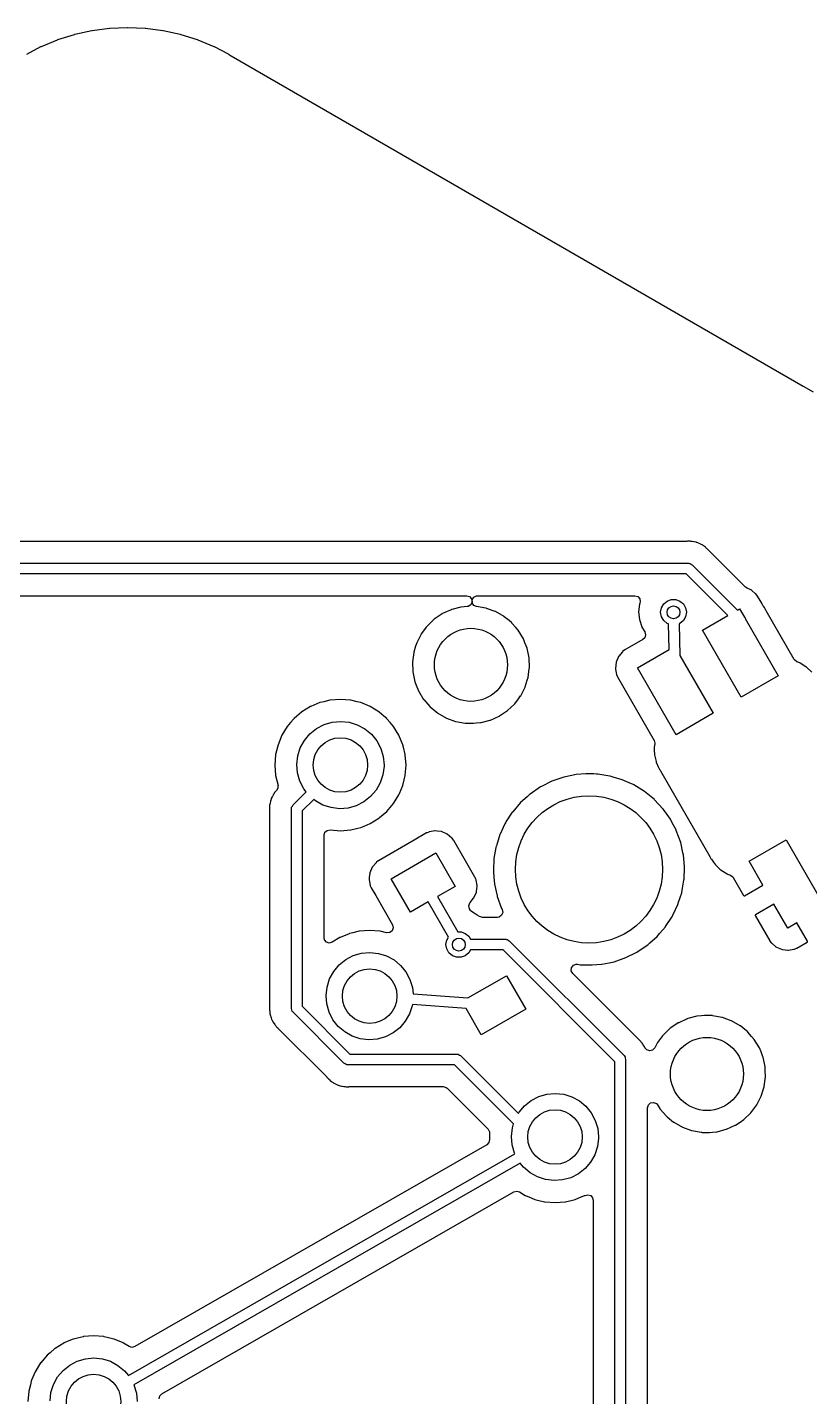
# Model space of a CAD drawing. Extents: x 144 to 253, y -181 to -52.
# Drawn here: x 207.17 to 225.39, y -83.42 to -51.53 of the extents above; entities that cross this region are included whole.
import ezdxf

# ---------------------------------------------------------------- set-up
doc = ezdxf.new("R2010")
doc.units = 0
doc.layers.add('BLACK', color=7, linetype='CONTINUOUS')

msp = doc.modelspace()

# ---------------------------------------------------------------- linework, layer by layer
at = {"layer": 'BLACK', "linetype": 'CONTINUOUS'}
for p, q in [((208.273, -51.695), (208.668, -51.6074)), ((208.668, -51.6074), (208.679, -51.6055)), ((208.679, -51.6055), (209.08, -51.5527)), ((209.08, -51.5527), (209.09, -51.5518)), ((209.09, -51.5518), (209.292, -51.543)), ((209.292, -51.543), (209.495, -51.5341)), ((209.495, -51.5341), (209.505, -51.5341)), ((209.505, -51.5341), (209.91, -51.5518)), ((209.91, -51.5518), (209.92, -51.5527)), ((209.92, -51.5527), (210.321, -51.6055)), ((210.321, -51.6055), (210.332, -51.6074)), ((210.332, -51.6074), (210.727, -51.695)), ((207.493, -51.978), (207.866, -51.8232)), ((207.866, -51.8232), (207.877, -51.8194)), ((207.877, -51.8194), (208.262, -51.6978)), ((208.262, -51.6978), (208.273, -51.695)), ((210.727, -51.695), (210.738, -51.6978)), ((210.738, -51.6978), (211.123, -51.8194)), ((211.123, -51.8194), (211.134, -51.8232)), ((211.134, -51.8232), (211.507, -51.978)), ((207.151, -52.1553), (207.483, -51.9826)), ((207.483, -51.9826), (207.493, -51.978)), ((211.507, -51.978), (211.517, -51.9826)), ((211.517, -51.9826), (211.842, -52.1519)), ((211.842, -52.1519), (211.863, -52.1655)), ((211.863, -52.1655), (211.866, -52.1676)), ((211.866, -52.1676), (211.873, -52.1733)), ((211.873, -52.1733), (211.902, -52.1855)), ((211.902, -52.1855), (211.917, -52.1927)), ((211.917, -52.1927), (225.241, -59.8856)), ((225.241, -59.8856), (225.477, -60.0218)), ((222.532, -63.5015), (204.323, -63.5015)), ((222.544, -63.5009), (222.532, -63.5015)), ((222.558, -63.4995), (222.544, -63.5009)), ((222.588, -63.4968), (222.558, -63.4995)), ((222.605, -63.4995), (222.588, -63.4968)), ((222.608, -63.4999), (222.605, -63.4995)), ((222.627, -63.5015), (222.608, -63.4999)), ((222.648, -63.5015), (222.627, -63.5015)), ((222.655, -63.5035), (222.648, -63.5015)), ((222.69, -63.5125), (222.655, -63.5035)), ((222.655, -63.5035), (222.655, -63.5035)), ((222.702, -63.5149), (222.69, -63.5125)), ((222.738, -63.5206), (222.702, -63.5149)), ((222.746, -63.5218), (222.738, -63.5206)), ((222.738, -63.5206), (222.738, -63.5206)), ((222.753, -63.525), (222.746, -63.5218)), ((222.764, -63.5299), (222.753, -63.525)), ((222.753, -63.525), (222.753, -63.525)), ((222.783, -63.5363), (222.764, -63.5299)), ((222.803, -63.5413), (222.783, -63.5363)), ((222.841, -63.5626), (222.803, -63.5413)), ((222.852, -63.5678), (222.841, -63.5626)), ((222.885, -63.5822), (222.852, -63.5678)), ((222.893, -63.5854), (222.885, -63.5822)), ((222.885, -63.5822), (222.885, -63.5822)), ((222.908, -63.5974), (222.893, -63.5854)), ((222.909, -63.5978), (222.908, -63.5974)), ((222.925, -63.6087), (222.909, -63.5978)), ((222.936, -63.6146), (222.925, -63.6087)), ((222.943, -63.6184), (222.936, -63.6146)), ((222.936, -63.6146), (222.936, -63.6146)), ((222.962, -63.6361), (222.943, -63.6184)), ((222.975, -63.6487), (222.962, -63.6361)), ((222.984, -63.6564), (222.975, -63.6487)), ((222.987, -63.6589), (222.984, -63.6564)), ((223.007, -63.6786), (222.987, -63.6589)), ((223.01, -63.6814), (223.007, -63.6786)), ((223.059, -63.728), (223.01, -63.6814)), ((223.064, -63.7345), (223.059, -63.728)), ((223.071, -63.7427), (223.064, -63.7345)), ((223.894, -64.5651), (223.071, -63.7427)), ((204.244, -64.01), (222.567, -64.01)), ((222.567, -64.01), (222.59, -64.0132)), ((222.59, -64.0132), (222.594, -64.0129)), ((222.594, -64.0129), (222.597, -64.0142)), ((222.597, -64.0142), (222.603, -64.0151)), ((222.603, -64.0151), (222.629, -64.0318)), ((222.629, -64.0318), (222.656, -64.0466)), ((222.656, -64.0466), (223.71, -65.1008)), ((222.516, -64.26), (204.296, -64.26)), ((223.486, -65.2303), (222.516, -64.26)), ((223.933, -64.5919), (223.894, -64.5651)), ((224.02, -64.6289), (223.933, -64.5919)), ((224.028, -64.6325), (224.02, -64.6289)), ((224.02, -64.6289), (224.02, -64.6289)), ((224.042, -64.6444), (224.028, -64.6325)), ((224.134, -64.72), (224.042, -64.6444)), ((204.559, -64.7685), (217.401, -64.7685)), ((217.265, -65.0334), (217.052, -65.0887)), ((217.27, -65.032), (217.265, -65.0334)), ((217.265, -65.0334), (217.265, -65.0334)), ((217.275, -65.0316), (217.27, -65.032)), ((217.412, -65.02), (217.275, -65.0316)), ((217.275, -65.0316), (217.275, -65.0316)), ((217.401, -64.7685), (217.469, -64.7885)), ((217.436, -65.0154), (217.412, -65.02)), ((217.496, -64.977), (217.436, -65.0154)), ((217.469, -64.7885), (217.516, -64.8422)), ((217.526, -64.9124), (217.496, -64.977)), ((217.516, -64.8422), (217.526, -64.9124)), ((217.528, -64.8626), (217.565, -64.8018)), ((217.53, -64.9336), (217.528, -64.8626)), ((217.57, -64.9921), (217.53, -64.9336)), ((217.565, -64.8018), (217.628, -64.7704)), ((217.629, -65.0168), (217.57, -64.9921)), ((217.628, -64.7704), (217.65, -64.7685)), ((217.628, -65.0186), (217.629, -65.0168)), ((217.85, -65.0587), (217.628, -65.0186)), ((217.65, -64.7685), (221.32, -64.7685)), ((221.32, -64.7685), (221.388, -64.7885)), ((221.388, -64.7885), (221.434, -64.8422)), ((221.43, -64.9614), (221.407, -65.1413)), ((221.438, -64.9376), (221.43, -64.9614)), ((221.434, -64.8422), (221.444, -64.9124)), ((221.444, -64.9124), (221.438, -64.9376)), ((221.938, -65.0501), (221.991, -64.9599)), ((221.991, -64.9599), (222.07, -64.8929)), ((222.07, -64.8929), (222.168, -64.8573)), ((222.168, -64.8573), (222.272, -64.8573)), ((222.272, -64.8573), (222.37, -64.8929)), ((222.37, -64.8929), (222.45, -64.9599)), ((222.45, -64.9599), (222.502, -65.0501)), ((224.14, -64.725), (224.134, -64.72)), ((224.134, -64.72), (224.134, -64.72)), ((224.177, -64.7755), (224.14, -64.725)), ((224.179, -64.7784), (224.177, -64.7755)), ((224.274, -64.9429), (224.179, -64.7784)), ((224.179, -64.7784), (224.179, -64.7784)), ((224.28, -64.9513), (224.274, -64.9429)), ((224.283, -64.9542), (224.28, -64.9513)), ((224.287, -64.961), (224.283, -64.9542)), ((224.305, -64.9923), (224.287, -64.961)), ((224.312, -65.0022), (224.305, -64.9923)), ((224.316, -65.0082), (224.312, -65.0022)), ((224.338, -65.038), (224.316, -65.0082)), ((216.645, -65.3136), (216.478, -65.4728)), ((216.74, -65.2499), (216.645, -65.3136)), ((216.832, -65.1877), (216.74, -65.2499)), ((216.836, -65.1848), (216.832, -65.1877)), ((216.832, -65.1877), (216.832, -65.1877)), ((216.895, -65.1583), (216.836, -65.1848)), ((217.042, -65.0922), (216.895, -65.1583)), ((217.047, -65.09), (217.042, -65.0922)), ((217.042, -65.0922), (217.042, -65.0922)), ((217.052, -65.0887), (217.047, -65.09)), ((217.052, -65.0887), (217.052, -65.0887)), ((217.855, -65.0597), (217.85, -65.0587)), ((217.85, -65.0587), (217.85, -65.0587)), ((217.86, -65.0615), (217.855, -65.0597)), ((218.067, -65.1365), (217.86, -65.0615)), ((217.86, -65.0615), (217.86, -65.0615)), ((218.072, -65.1384), (218.067, -65.1365)), ((218.067, -65.1365), (218.067, -65.1365)), ((218.273, -65.2525), (218.072, -65.1384)), ((218.277, -65.2559), (218.273, -65.2525)), ((218.389, -65.348), (218.277, -65.2559)), ((218.277, -65.2559), (218.277, -65.2559)), ((218.451, -65.3988), (218.389, -65.348)), ((221.407, -65.1413), (221.424, -65.3219)), ((221.424, -65.3219), (221.482, -65.494)), ((221.92, -65.1527), (221.938, -65.0501)), ((221.938, -65.2553), (221.92, -65.1527)), ((221.991, -65.3455), (221.938, -65.2553)), ((222.07, -65.4125), (221.991, -65.3455)), ((222.45, -65.3455), (222.37, -65.4125)), ((222.502, -65.2553), (222.45, -65.3455)), ((222.502, -65.0501), (222.52, -65.1527)), ((222.52, -65.1527), (222.502, -65.2553)), ((222.895, -65.5714), (223.486, -65.2303)), ((223.71, -65.1008), (223.761, -65.0714)), ((223.761, -65.0714), (223.875, -65.2684)), ((223.875, -65.2684), (223.88, -65.275)), ((223.88, -65.275), (223.883, -65.2781)), ((223.883, -65.2781), (223.884, -65.2808)), ((223.884, -65.2808), (223.888, -65.2859)), ((223.888, -65.2859), (223.89, -65.2942)), ((223.89, -65.2942), (224.661, -66.6303)), ((224.341, -65.0453), (224.338, -65.038)), ((224.345, -65.0568), (224.341, -65.0453)), ((224.341, -65.0453), (224.341, -65.0453)), ((224.354, -65.0746), (224.345, -65.0568)), ((224.36, -65.0852), (224.354, -65.0746)), ((224.364, -65.092), (224.36, -65.0852)), ((224.36, -65.0852), (224.36, -65.0852)), ((224.366, -65.0996), (224.364, -65.092)), ((224.369, -65.1052), (224.366, -65.0996)), ((224.375, -65.1181), (224.369, -65.1052)), ((225.03, -66.2517), (224.375, -65.1181)), ((216.338, -65.6627), (216.269, -65.7989)), ((216.34, -65.6579), (216.338, -65.6627)), ((216.348, -65.6479), (216.34, -65.6579)), ((216.458, -65.4996), (216.348, -65.6479)), ((216.478, -65.4728), (216.458, -65.4996)), ((218.455, -65.4028), (218.451, -65.3988)), ((218.549, -65.511), (218.455, -65.4028)), ((218.455, -65.4028), (218.455, -65.4028)), ((218.602, -65.573), (218.549, -65.511)), ((218.722, -65.7702), (218.602, -65.573)), ((221.482, -65.494), (221.485, -65.5)), ((221.485, -65.5), (221.485, -65.5)), ((221.485, -65.5), (221.553, -65.6108)), ((221.553, -65.6108), (221.571, -65.6795)), ((222.102, -65.4239), (222.07, -65.4125)), ((222.115, -66.0216), (222.102, -65.4239)), ((222.37, -65.4125), (222.352, -65.4193)), ((222.352, -65.4193), (222.369, -66.1597)), ((223.795, -67.1303), (222.895, -65.5714)), ((216.212, -65.9406), (216.169, -66.0788)), ((216.236, -65.8636), (216.212, -65.9406)), ((216.269, -65.7989), (216.236, -65.8636)), ((218.759, -65.8636), (218.722, -65.7702)), ((218.787, -65.9346), (218.759, -65.8636)), ((218.807, -65.9848), (218.787, -65.9346)), ((218.854, -66.2106), (218.807, -65.9848)), ((221.508, -65.7852), (221.084, -66.0301)), ((221.549, -65.747), (221.508, -65.7852)), ((221.571, -65.6795), (221.549, -65.747)), ((216.138, -66.3052), (216.137, -66.3126)), ((216.137, -66.3126), (216.146, -66.5431)), ((216.167, -66.0892), (216.138, -66.3052)), ((216.168, -66.0839), (216.167, -66.0892)), ((216.169, -66.0788), (216.168, -66.0839)), ((216.169, -66.0788), (216.169, -66.0788)), ((218.854, -66.2159), (218.854, -66.2106)), ((218.863, -66.4357), (218.854, -66.2159)), ((220.941, -66.1795), (220.883, -66.3134)), ((220.946, -66.1726), (220.941, -66.1795)), ((221.028, -66.0731), (220.946, -66.1726)), ((220.946, -66.1726), (220.946, -66.1726)), ((221.033, -66.067), (221.028, -66.0731)), ((221.028, -66.0731), (221.028, -66.0731)), ((221.084, -66.0301), (221.033, -66.067)), ((221.38, -66.4464), (222.115, -66.0216)), ((222.369, -66.1597), (223.146, -67.5053)), ((225.038, -66.2639), (225.03, -66.2517)), ((225.094, -66.3066), (225.038, -66.2639)), ((225.163, -66.3325), (225.094, -66.3066)), ((216.146, -66.5431), (216.193, -66.7689)), ((218.832, -66.6698), (218.86, -66.4588)), ((218.86, -66.4588), (218.862, -66.4464)), ((218.862, -66.4464), (218.863, -66.4411)), ((218.862, -66.4464), (218.862, -66.4464)), ((218.863, -66.4411), (218.863, -66.4357)), ((220.883, -66.3134), (220.866, -66.4581)), ((220.866, -66.4581), (220.867, -66.4669)), ((220.867, -66.4669), (220.867, -66.4669)), ((220.867, -66.4669), (220.885, -66.5735)), ((220.885, -66.5735), (220.89, -66.6017)), ((220.89, -66.6017), (220.915, -66.659)), ((222.28, -68.0053), (221.38, -66.4464)), ((224.661, -66.6303), (223.795, -67.1303)), ((225.168, -66.3357), (225.163, -66.3325)), ((225.306, -66.4216), (225.168, -66.3357)), ((225.168, -66.3357), (225.168, -66.3357)), ((225.315, -66.4269), (225.306, -66.4216)), ((225.319, -66.4312), (225.315, -66.4269)), ((225.32, -66.4312), (225.319, -66.4312)), ((225.441, -66.545), (225.32, -66.4312)), ((216.193, -66.7689), (216.195, -66.7739)), ((216.195, -66.7739), (216.195, -66.7739)), ((216.195, -66.7739), (216.226, -66.8512)), ((216.226, -66.8512), (216.278, -66.9835)), ((218.714, -66.988), (218.762, -66.8949)), ((218.762, -66.8949), (218.764, -66.8901)), ((218.762, -66.8949), (218.762, -66.8949)), ((218.764, -66.8901), (218.813, -66.7337)), ((218.813, -66.7337), (218.831, -66.6749)), ((218.831, -66.6749), (218.832, -66.6698)), ((218.831, -66.6749), (218.831, -66.6749)), ((220.915, -66.659), (221.767, -68.1352)), ((213.982, -67.2574), (213.769, -67.3454)), ((213.987, -67.2555), (213.982, -67.2574)), ((213.982, -67.2574), (213.982, -67.2574)), ((214.073, -67.2348), (213.987, -67.2555)), ((214.215, -67.2006), (214.073, -67.2348)), ((214.22, -67.1995), (214.215, -67.2006)), ((214.215, -67.2006), (214.215, -67.2006)), ((214.459, -67.1807), (214.22, -67.1995)), ((214.698, -67.1995), (214.459, -67.1807)), ((214.703, -67.2006), (214.698, -67.1995)), ((214.846, -67.2348), (214.703, -67.2006)), ((214.703, -67.2006), (214.703, -67.2006)), ((214.932, -67.2555), (214.846, -67.2348)), ((214.936, -67.2574), (214.932, -67.2555)), ((215.149, -67.3454), (214.936, -67.2574)), ((214.936, -67.2574), (214.936, -67.2574)), ((216.278, -66.9835), (216.398, -67.1807)), ((216.398, -67.1807), (216.401, -67.1847)), ((216.401, -67.1847), (216.542, -67.3473)), ((218.522, -67.2809), (218.605, -67.1687)), ((218.605, -67.1687), (218.656, -67.1001)), ((218.656, -67.1001), (218.66, -67.0958)), ((218.656, -67.1001), (218.656, -67.1001)), ((218.66, -67.0958), (218.714, -66.988)), ((213.446, -67.5707), (213.378, -67.6286)), ((213.556, -67.4759), (213.446, -67.5707)), ((213.56, -67.4727), (213.556, -67.4759)), ((213.556, -67.4759), (213.556, -67.4759)), ((213.765, -67.3473), (213.56, -67.4727)), ((213.769, -67.3454), (213.765, -67.3473)), ((213.769, -67.3454), (213.769, -67.3454)), ((215.153, -67.3473), (215.149, -67.3454)), ((215.149, -67.3454), (215.149, -67.3454)), ((215.358, -67.4727), (215.153, -67.3473)), ((215.362, -67.4759), (215.358, -67.4727)), ((215.473, -67.5707), (215.362, -67.4759)), ((215.362, -67.4759), (215.362, -67.4759)), ((215.54, -67.6286), (215.473, -67.5707)), ((216.542, -67.3473), (216.549, -67.355)), ((216.549, -67.355), (216.553, -67.3583)), ((216.553, -67.3583), (216.723, -67.4978)), ((216.723, -67.4978), (216.723, -67.4978)), ((216.723, -67.4978), (216.727, -67.5012)), ((216.727, -67.5012), (216.928, -67.6154)), ((217.958, -67.6615), (218.159, -67.5712)), ((218.159, -67.5712), (218.164, -67.569)), ((218.164, -67.569), (218.168, -67.566)), ((218.168, -67.566), (218.306, -67.4727)), ((218.168, -67.566), (218.168, -67.566)), ((218.306, -67.4727), (218.355, -67.4401)), ((218.355, -67.4401), (218.522, -67.2809)), ((223.146, -67.5053), (222.28, -68.0053)), ((213.222, -67.811), (213.097, -68.0156)), ((213.299, -67.7203), (213.222, -67.811)), ((213.375, -67.6323), (213.299, -67.7203)), ((213.378, -67.6286), (213.375, -67.6323)), ((213.748, -67.984), (213.903, -67.8597)), ((213.903, -67.8597), (214.079, -67.7679)), ((214.079, -67.7679), (214.269, -67.7119)), ((214.269, -67.7119), (214.466, -67.6939)), ((214.466, -67.6939), (214.663, -67.7146)), ((214.663, -67.7146), (214.853, -67.7733)), ((214.853, -67.7733), (215.027, -67.8676)), ((215.027, -67.8676), (215.18, -67.994)), ((215.544, -67.6323), (215.54, -67.6286)), ((215.619, -67.7203), (215.544, -67.6323)), ((215.696, -67.811), (215.619, -67.7203)), ((215.822, -68.0156), (215.696, -67.811)), ((216.928, -67.6154), (216.933, -67.6172)), ((216.933, -67.6172), (216.933, -67.6172)), ((216.933, -67.6172), (217.14, -67.6922)), ((217.14, -67.6922), (217.14, -67.6923)), ((217.14, -67.6923), (217.145, -67.6941)), ((217.145, -67.6941), (217.15, -67.695)), ((217.15, -67.695), (217.15, -67.695)), ((217.15, -67.695), (217.368, -67.7344)), ((217.368, -67.7344), (217.368, -67.7344)), ((217.368, -67.7344), (217.372, -67.7351)), ((217.372, -67.7351), (217.389, -67.736)), ((217.389, -67.736), (217.394, -67.7362)), ((217.394, -67.7362), (217.394, -67.7362)), ((217.394, -67.7362), (217.396, -67.7363)), ((217.396, -67.7363), (217.558, -67.7363)), ((217.558, -67.7363), (217.625, -67.7306)), ((217.625, -67.7306), (217.725, -67.7221)), ((217.725, -67.7221), (217.73, -67.7217)), ((217.725, -67.7221), (217.725, -67.7221)), ((217.73, -67.7217), (217.735, -67.7203)), ((217.735, -67.7203), (217.948, -67.6651)), ((217.735, -67.7203), (217.735, -67.7203)), ((217.948, -67.6651), (217.953, -67.6637)), ((217.948, -67.6651), (217.948, -67.6651)), ((217.953, -67.6637), (217.958, -67.6615)), ((217.958, -67.6615), (217.958, -67.6615)), ((213.097, -68.0156), (213.005, -68.2373)), ((213.525, -68.3096), (213.621, -68.1359)), ((213.621, -68.1359), (213.748, -67.984)), ((215.18, -67.994), (215.305, -68.1476)), ((215.305, -68.1476), (215.398, -68.3227)), ((215.913, -68.2373), (215.822, -68.0156)), ((221.767, -68.1352), (221.784, -68.2042)), ((221.783, -68.2187), (221.771, -68.2911)), ((221.784, -68.2042), (221.783, -68.2187)), ((212.949, -68.4707), (212.93, -68.7099)), ((212.95, -68.4658), (212.949, -68.4707)), ((212.99, -68.2973), (212.95, -68.4658)), ((212.95, -68.4658), (212.95, -68.4658)), ((213.005, -68.2373), (212.99, -68.2973)), ((213.443, -68.6957), (213.465, -68.4986)), ((213.465, -68.4986), (213.525, -68.3096)), ((215.398, -68.3227), (215.456, -68.5125)), ((215.456, -68.5125), (215.475, -68.7099)), ((215.928, -68.2973), (215.913, -68.2373)), ((215.968, -68.4658), (215.928, -68.2973)), ((215.969, -68.4707), (215.968, -68.4658)), ((215.968, -68.4658), (215.968, -68.4658)), ((215.988, -68.7099), (215.969, -68.4707)), ((221.771, -68.2911), (221.771, -68.2973)), ((221.771, -68.2973), (221.771, -68.2973)), ((221.771, -68.2973), (221.773, -68.3585)), ((221.773, -68.3585), (221.777, -68.4699)), ((221.777, -68.4699), (221.778, -68.4759)), ((221.778, -68.4759), (221.778, -68.4759)), ((221.778, -68.4759), (221.814, -68.6308)), ((212.93, -68.7099), (212.949, -68.9491)), ((213.46, -68.8933), (213.443, -68.6957)), ((215.475, -68.7382), (215.45, -68.935)), ((215.475, -68.7099), (215.475, -68.7382)), ((215.969, -68.9491), (215.988, -68.7099)), ((221.814, -68.6308), (221.817, -68.644)), ((221.817, -68.644), (221.873, -68.7665)), ((221.873, -68.7665), (221.876, -68.7744)), ((221.876, -68.7744), (221.882, -68.7919)), ((221.882, -68.7919), (221.882, -68.7919)), ((221.882, -68.7919), (221.884, -68.7964)), ((221.884, -68.7964), (221.89, -68.8074)), ((221.89, -68.8074), (221.893, -68.8112)), ((221.893, -68.8112), (221.907, -68.8293)), ((221.907, -68.8293), (221.917, -68.8441)), ((221.917, -68.8441), (222.127, -69.207)), ((212.949, -68.9491), (212.95, -68.9539)), ((212.95, -68.9539), (212.95, -68.9539)), ((212.95, -68.9539), (213.005, -69.1824)), ((213.005, -69.1824), (213.002, -69.183)), ((213.514, -69.0839), (213.46, -68.8933)), ((213.605, -69.2602), (213.514, -69.0839)), ((215.387, -69.1231), (215.289, -69.2955)), ((215.45, -68.935), (215.387, -69.1231)), ((215.912, -69.187), (215.913, -69.1824)), ((215.913, -69.1824), (215.944, -69.0562)), ((215.944, -69.0562), (215.968, -68.9539)), ((215.968, -68.9539), (215.969, -68.9491)), ((215.968, -68.9539), (215.968, -68.9539)), ((219.383, -69.088), (219.145, -69.207)), ((219.387, -69.0861), (219.383, -69.088)), ((219.666, -68.99), (219.387, -69.0861)), ((219.849, -68.9531), (219.666, -68.99)), ((219.951, -68.9324), (219.849, -68.9531)), ((219.955, -68.9316), (219.951, -68.9324)), ((219.951, -68.9324), (219.951, -68.9324)), ((220.175, -68.917), (219.955, -68.9316)), ((220.36, -68.917), (220.175, -68.917)), ((220.361, -68.9171), (220.36, -68.917)), ((220.427, -68.9201), (220.361, -68.9171)), ((220.361, -68.9171), (220.361, -68.9171)), ((220.452, -68.9212), (220.427, -68.9201)), ((220.455, -68.9217), (220.452, -68.9212)), ((220.739, -68.9667), (220.455, -68.9217)), ((220.455, -68.9217), (220.455, -68.9217)), ((220.744, -68.9674), (220.739, -68.9667)), ((220.739, -68.9667), (220.739, -68.9667)), ((220.748, -68.9686), (220.744, -68.9674)), ((220.817, -68.9891), (220.748, -68.9686)), ((220.748, -68.9686), (220.748, -68.9686)), ((221.027, -69.0518), (220.817, -68.9891)), ((221.185, -69.123), (221.027, -69.0518)), ((221.279, -69.1652), (221.185, -69.123)), ((221.296, -69.1728), (221.279, -69.1652)), ((221.547, -69.3284), (221.296, -69.1728)), ((212.847, -69.4985), (212.844, -69.5104)), ((212.849, -69.4908), (212.847, -69.4985)), ((212.847, -69.4985), (212.847, -69.4985)), ((212.871, -69.4521), (212.849, -69.4908)), ((212.876, -69.4414), (212.871, -69.4521)), ((212.89, -69.4081), (212.876, -69.4414)), ((212.893, -69.4008), (212.89, -69.4081)), ((212.89, -69.4081), (212.89, -69.4081)), ((212.906, -69.3848), (212.893, -69.4008)), ((212.917, -69.3683), (212.906, -69.3848)), ((212.923, -69.3575), (212.917, -69.3683)), ((212.927, -69.3506), (212.923, -69.3575)), ((212.923, -69.3575), (212.923, -69.3575)), ((212.957, -69.3183), (212.927, -69.3506)), ((212.964, -69.3093), (212.957, -69.3183)), ((212.967, -69.3061), (212.964, -69.3093)), ((212.972, -69.3016), (212.967, -69.3061)), ((213.004, -69.2444), (212.972, -69.3002)), ((212.972, -69.3002), (212.972, -69.3003)), ((212.972, -69.3003), (212.972, -69.3009)), ((212.972, -69.3009), (212.972, -69.3016)), ((213.002, -69.183), (213.004, -69.2444)), ((213.355, -69.6375), (213.661, -69.331)), ((213.661, -69.331), (213.605, -69.2602)), ((215.16, -69.4456), (215.004, -69.5677)), ((215.289, -69.2955), (215.16, -69.4456)), ((215.696, -69.6087), (215.822, -69.4041)), ((215.822, -69.4041), (215.835, -69.3719)), ((215.835, -69.3719), (215.912, -69.187)), ((215.912, -69.187), (215.912, -69.187)), ((218.808, -69.4469), (218.658, -69.5812)), ((218.875, -69.3871), (218.808, -69.4469)), ((218.878, -69.3843), (218.875, -69.3871)), ((218.875, -69.3871), (218.875, -69.3871)), ((219.123, -69.2183), (218.878, -69.3843)), ((219.145, -69.207), (219.123, -69.2183)), ((221.775, -69.5159), (221.547, -69.3284)), ((222.127, -69.207), (223.068, -70.8371)), ((212.808, -69.6858), (212.805, -69.7058)), ((212.805, -69.7058), (212.806, -69.7137)), ((212.806, -69.7137), (212.809, -69.7498)), ((212.81, -69.6661), (212.808, -69.6858)), ((212.809, -69.7498), (212.81, -69.7617)), ((212.821, -69.603), (212.81, -69.6458)), ((212.81, -69.6458), (212.81, -69.6661)), ((212.81, -69.7617), (212.81, -74.2993)), ((212.823, -69.5914), (212.821, -69.603)), ((212.829, -69.5556), (212.823, -69.5914)), ((212.83, -69.5477), (212.829, -69.5555)), ((212.829, -69.5555), (212.829, -69.5556)), ((212.838, -69.5291), (212.83, -69.5477)), ((212.844, -69.5104), (212.838, -69.5291)), ((213.318, -69.7259), (213.321, -69.7038)), ((213.318, -74.3781), (213.318, -69.7259)), ((213.321, -69.6992), (213.322, -69.6968)), ((213.321, -69.7038), (213.321, -69.6992)), ((213.322, -69.6968), (213.323, -69.6904)), ((213.323, -69.6904), (213.34, -69.6645)), ((213.34, -69.6645), (213.355, -69.6375)), ((213.837, -69.5085), (213.568, -69.7776)), ((213.568, -69.7776), (213.568, -74.3263)), ((213.879, -69.5442), (213.837, -69.5085)), ((214.052, -69.6409), (213.879, -69.5442)), ((214.241, -69.7022), (214.052, -69.6409)), ((214.438, -69.7257), (214.241, -69.7022)), ((214.636, -69.7104), (214.438, -69.7257)), ((214.827, -69.6571), (214.636, -69.7104)), ((215.004, -69.5677), (214.827, -69.6571)), ((215.373, -69.9343), (215.537, -69.7944)), ((215.537, -69.7944), (215.54, -69.7912)), ((215.54, -69.7912), (215.696, -69.6087)), ((218.464, -69.8089), (218.317, -70.0351)), ((218.466, -69.8054), (218.464, -69.8089)), ((218.464, -69.8089), (218.464, -69.8089)), ((218.474, -69.7965), (218.466, -69.8054)), ((218.655, -69.5843), (218.474, -69.7965)), ((218.658, -69.5812), (218.655, -69.5843)), ((218.655, -69.5843), (218.655, -69.5843)), ((221.778, -69.5189), (221.775, -69.5159)), ((221.974, -69.7288), (221.778, -69.5189)), ((221.977, -69.7319), (221.974, -69.7288)), ((221.974, -69.7288), (221.974, -69.7288)), ((221.979, -69.7353), (221.977, -69.7319)), ((222.031, -69.8089), (221.979, -69.7353)), ((221.979, -69.7353), (221.979, -69.7353)), ((222.148, -69.9726), (222.031, -69.8089)), ((214.932, -70.1642), (215.009, -70.1323)), ((215.009, -70.1323), (215.149, -70.0743)), ((215.149, -70.0743), (215.153, -70.0724)), ((215.149, -70.0743), (215.149, -70.0743)), ((215.153, -70.0724), (215.358, -69.947)), ((215.358, -69.947), (215.373, -69.9343)), ((218.292, -70.0804), (218.178, -70.3198)), ((218.303, -70.0568), (218.292, -70.0804)), ((218.305, -70.0531), (218.303, -70.0568)), ((218.303, -70.0568), (218.303, -70.0568)), ((218.317, -70.0351), (218.305, -70.0531)), ((222.192, -70.0575), (222.148, -69.9726)), ((222.278, -70.2204), (222.192, -70.0575)), ((214.077, -70.3447), (214.097, -70.2766)), ((214.077, -72.729), (214.077, -70.3447)), ((214.097, -70.2766), (214.15, -70.2301)), ((214.15, -70.2301), (214.22, -70.2206)), ((214.22, -70.2206), (214.22, -70.2203)), ((214.22, -70.2203), (214.459, -70.2391)), ((214.459, -70.2391), (214.698, -70.2203)), ((214.698, -70.2203), (214.703, -70.2191)), ((214.703, -70.2191), (214.863, -70.1808)), ((214.703, -70.2191), (214.703, -70.2191)), ((214.863, -70.1808), (214.932, -70.1642)), ((216.467, -70.2918), (216.175, -70.4603)), ((216.477, -70.2875), (216.467, -70.2918)), ((216.517, -70.2698), (216.477, -70.2875)), ((216.524, -70.2666), (216.517, -70.2698)), ((216.517, -70.2698), (216.517, -70.2698)), ((216.532, -70.2653), (216.524, -70.2666)), ((216.659, -70.2441), (216.532, -70.2653)), ((216.532, -70.2653), (216.532, -70.2653)), ((216.668, -70.2427), (216.659, -70.2441)), ((216.659, -70.2441), (216.659, -70.2441)), ((216.712, -70.248), (216.668, -70.2427)), ((216.804, -70.259), (216.712, -70.248)), ((216.813, -70.26), (216.804, -70.259)), ((216.804, -70.259), (216.804, -70.259)), ((216.947, -70.3173), (216.813, -70.26)), ((217.059, -70.4098), (216.947, -70.3173)), ((217.064, -70.4162), (217.059, -70.4098)), ((217.094, -70.4576), (217.064, -70.4162)), ((217.064, -70.4162), (217.064, -70.4162)), ((217.096, -70.4603), (217.094, -70.4576)), ((217.094, -70.4576), (217.094, -70.4576)), ((218.177, -70.3238), (218.092, -70.5905)), ((218.178, -70.3198), (218.177, -70.3238)), ((218.177, -70.3238), (218.177, -70.3238)), ((222.285, -70.2338), (222.278, -70.2204)), ((222.387, -70.5109), (222.285, -70.2338)), ((223.98, -70.9497), (224.846, -70.4497)), ((224.846, -70.4497), (225.746, -72.0086)), ((216.175, -70.4603), (215.348, -70.9382)), ((215.641, -71.3563), (216.68, -70.7563)), ((216.68, -70.7563), (217.13, -71.5357)), ((217.098, -70.4633), (217.096, -70.4603)), ((217.344, -70.8897), (217.098, -70.4633)), ((217.098, -70.4633), (217.098, -70.4633)), ((218.083, -70.6318), (218.037, -70.8835)), ((218.088, -70.601), (218.083, -70.6318)), ((218.092, -70.5905), (218.088, -70.601)), ((222.388, -70.515), (222.387, -70.5109)), ((222.441, -70.7532), (222.388, -70.515)), ((222.388, -70.515), (222.388, -70.515)), ((222.452, -70.7992), (222.441, -70.7532)), ((215.202, -71.0894), (215.144, -71.2233)), ((215.207, -71.0824), (215.202, -71.0894)), ((215.289, -70.983), (215.207, -71.0824)), ((215.294, -70.9769), (215.289, -70.983)), ((215.289, -70.983), (215.289, -70.983)), ((215.301, -70.9722), (215.294, -70.9769)), ((215.342, -70.942), (215.301, -70.9722)), ((215.301, -70.9722), (215.301, -70.9722)), ((215.345, -70.9399), (215.342, -70.942)), ((215.342, -70.942), (215.342, -70.942)), ((215.348, -70.9383), (215.345, -70.9399)), ((215.348, -70.9382), (215.348, -70.9383)), ((217.594, -71.3231), (217.344, -70.8897)), ((218.036, -70.8958), (218.024, -71.1564)), ((218.037, -70.8835), (218.036, -70.8916)), ((218.036, -70.8916), (218.036, -70.8958)), ((218.036, -70.8958), (218.036, -70.8958)), ((222.452, -70.8033), (222.452, -70.7992)), ((222.476, -71.0757), (222.452, -70.8033)), ((222.477, -71.0933), (222.476, -71.0757)), ((222.477, -71.0975), (222.477, -71.0933)), ((223.068, -70.8371), (223.077, -70.8561)), ((223.077, -70.8561), (223.082, -70.8703)), ((223.082, -70.8703), (223.082, -70.8704)), ((223.082, -70.8704), (223.084, -70.8749)), ((223.084, -70.8749), (223.09, -70.8858)), ((223.09, -70.8858), (223.093, -70.8897)), ((223.093, -70.8897), (223.093, -70.8897)), ((223.093, -70.8897), (223.1, -70.8984)), ((223.1, -70.8984), (223.103, -70.9029)), ((223.103, -70.9029), (223.153, -70.9722)), ((223.153, -70.9722), (223.195, -71.0308)), ((223.195, -71.0308), (223.2, -71.035)), ((223.2, -71.035), (223.2, -71.035)), ((223.2, -71.035), (223.302, -71.1308)), ((224.303, -71.5092), (223.98, -70.9497)), ((215.132, -71.3231), (215.127, -71.3679)), ((215.127, -71.3679), (215.128, -71.3768)), ((215.128, -71.3768), (215.128, -71.3768)), ((215.128, -71.3768), (215.145, -71.4767)), ((215.143, -71.2322), (215.132, -71.3231)), ((215.144, -71.2233), (215.143, -71.2322)), ((215.143, -71.2322), (215.143, -71.2322)), ((216.091, -72.1357), (215.641, -71.3563)), ((217.596, -71.3262), (217.594, -71.3231)), ((217.616, -71.3731), (217.596, -71.3262)), ((217.619, -71.3803), (217.616, -71.3731)), ((217.616, -71.3731), (217.616, -71.3731)), ((217.621, -71.3881), (217.619, -71.3803)), ((217.642, -71.513), (217.621, -71.3881)), ((217.621, -71.3881), (217.621, -71.3881)), ((218.024, -71.1564), (218.023, -71.1867)), ((218.023, -71.1867), (218.023, -71.1908)), ((218.023, -71.1908), (218.023, -71.1908)), ((218.023, -71.1908), (218.034, -71.3231)), ((218.034, -71.3231), (218.048, -71.4808)), ((222.439, -71.5268), (222.463, -71.3925)), ((222.463, -71.3925), (222.464, -71.3884)), ((222.463, -71.3925), (222.463, -71.3925)), ((222.464, -71.3884), (222.465, -71.3679)), ((222.465, -71.3679), (222.477, -71.0975)), ((222.477, -71.0975), (222.477, -71.0975)), ((223.302, -71.1308), (223.326, -71.1531)), ((223.326, -71.1531), (223.331, -71.1563)), ((223.331, -71.1563), (223.331, -71.1564)), ((223.331, -71.1564), (223.472, -71.2443)), ((223.472, -71.2443), (223.472, -71.2443)), ((223.472, -71.2443), (223.478, -71.2475)), ((223.478, -71.2475), (223.547, -71.2736)), ((223.547, -71.2736), (223.604, -71.3164)), ((223.604, -71.3164), (223.612, -71.3286)), ((223.612, -71.3286), (223.854, -71.7475)), ((215.145, -71.4767), (215.151, -71.5116)), ((215.151, -71.5116), (215.154, -71.5188)), ((215.154, -71.5188), (215.154, -71.5188)), ((215.154, -71.5188), (215.168, -71.5499)), ((215.168, -71.5499), (215.176, -71.5688)), ((215.176, -71.5688), (215.281, -71.7512)), ((217.13, -71.5357), (216.718, -71.7732)), ((217.569, -71.8026), (217.626, -71.6686)), ((217.626, -71.6686), (217.628, -71.6533)), ((217.628, -71.6533), (217.642, -71.5329)), ((217.643, -71.524), (217.642, -71.513)), ((217.642, -71.5329), (217.643, -71.524)), ((218.048, -71.4808), (218.049, -71.4849)), ((218.049, -71.4849), (218.049, -71.4849)), ((218.049, -71.4849), (218.11, -71.7564)), ((222.339, -71.9058), (222.411, -71.683)), ((222.411, -71.683), (222.412, -71.679)), ((222.411, -71.683), (222.411, -71.683)), ((222.412, -71.679), (222.439, -71.5268)), ((223.874, -71.7564), (224.303, -71.5092)), ((215.281, -71.7512), (215.674, -72.4316)), ((216.502, -71.8982), (216.091, -72.1357)), ((216.976, -72.7196), (216.502, -71.8982)), ((216.718, -71.7732), (217.193, -72.5946)), ((217.451, -71.985), (217.474, -71.9179)), ((217.468, -72.054), (217.451, -71.985)), ((217.474, -71.9179), (217.48, -71.911)), ((217.48, -71.911), (217.563, -71.8095)), ((217.563, -71.8095), (217.569, -71.8026)), ((217.563, -71.8095), (217.563, -71.8095)), ((218.11, -71.7564), (218.113, -71.769)), ((218.113, -71.769), (218.215, -72.0462)), ((218.215, -72.0462), (218.217, -72.0499)), ((218.217, -72.0499), (218.217, -72.0499)), ((218.217, -72.0499), (218.228, -72.0717)), ((222.269, -72.0717), (222.322, -71.9602)), ((222.322, -71.9602), (222.339, -71.9058)), ((223.854, -71.7475), (223.865, -71.7585)), ((223.865, -71.7585), (223.867, -71.7588)), ((223.867, -71.7588), (223.874, -71.7564)), ((224.557, -71.9491), (224.132, -72.1941)), ((224.88, -72.5086), (224.557, -71.9491)), ((217.493, -72.0974), (217.468, -72.054)), ((217.502, -72.1114), (217.493, -72.0974)), ((217.56, -72.153), (217.502, -72.1114)), ((217.576, -72.1587), (217.56, -72.153)), ((217.646, -72.2033), (217.576, -72.1587)), ((217.699, -72.2369), (217.646, -72.2033)), ((217.766, -72.2565), (217.699, -72.2369)), ((218.117, -72.2565), (217.766, -72.2565)), ((218.159, -72.2492), (218.117, -72.2565)), ((218.216, -72.2075), (218.159, -72.2492)), ((218.242, -72.1413), (218.216, -72.2075)), ((218.228, -72.0717), (218.242, -72.1413)), ((222.036, -72.4711), (222.193, -72.2304)), ((222.193, -72.2304), (222.195, -72.2269)), ((222.193, -72.2304), (222.193, -72.2304)), ((222.195, -72.2269), (222.204, -72.2074)), ((222.204, -72.2074), (222.205, -72.2062)), ((222.205, -72.2062), (222.269, -72.0717)), ((224.132, -72.1941), (224.121, -72.2056)), ((224.121, -72.2056), (224.121, -72.2074)), ((224.121, -72.2074), (224.123, -72.2149)), ((224.123, -72.2149), (224.462, -72.8013)), ((214.663, -72.6375), (214.451, -72.7256)), ((214.668, -72.6356), (214.663, -72.6375)), ((214.663, -72.6375), (214.663, -72.6375)), ((214.749, -72.616), (214.668, -72.6356)), ((214.896, -72.5808), (214.749, -72.616)), ((214.901, -72.5796), (214.896, -72.5808)), ((214.896, -72.5808), (214.896, -72.5808)), ((215.14, -72.5608), (214.901, -72.5796)), ((215.38, -72.5796), (215.14, -72.5608)), ((215.384, -72.5808), (215.38, -72.5796)), ((215.536, -72.6171), (215.384, -72.5808)), ((215.384, -72.5808), (215.384, -72.5808)), ((215.612, -72.6115), (215.536, -72.6171)), ((215.668, -72.5676), (215.612, -72.6115)), ((215.691, -72.5005), (215.668, -72.5676)), ((215.674, -72.4316), (215.691, -72.5005)), ((217.193, -72.5946), (217.271, -72.5946)), ((217.271, -72.5946), (217.369, -72.6302)), ((217.369, -72.6302), (217.449, -72.6972)), ((221.842, -72.6988), (221.904, -72.6262)), ((221.904, -72.6262), (222.031, -72.4778)), ((222.031, -72.4778), (222.034, -72.4746)), ((222.031, -72.4778), (222.031, -72.4778)), ((222.034, -72.4746), (222.036, -72.4711)), ((222.036, -72.4711), (222.036, -72.4711)), ((225.093, -72.3856), (224.88, -72.5086)), ((225.34, -72.8138), (225.093, -72.3856)), ((214.087, -72.7788), (214.077, -72.729)), ((214.132, -72.8335), (214.087, -72.7788)), ((214.2, -72.8549), (214.132, -72.8335)), ((214.268, -72.8364), (214.2, -72.8549)), ((214.446, -72.7275), (214.268, -72.8364)), ((214.451, -72.7256), (214.446, -72.7275)), ((214.451, -72.7256), (214.451, -72.7256)), ((216.919, -72.89), (216.937, -72.7874)), ((216.937, -72.9926), (216.919, -72.89)), ((216.937, -72.7874), (216.976, -72.7196)), ((216.989, -73.0828), (216.937, -72.9926)), ((217.449, -72.6972), (217.488, -72.765)), ((217.488, -72.765), (218.305, -72.765)), ((218.305, -72.765), (218.327, -72.7682)), ((218.327, -72.7682), (218.332, -72.7679)), ((218.332, -72.7679), (218.334, -72.7692)), ((218.334, -72.7692), (218.341, -72.7701)), ((218.341, -72.7701), (218.366, -72.7868)), ((218.366, -72.7868), (218.393, -72.8016)), ((218.393, -72.8016), (221.068, -75.4766)), ((221.377, -73.0617), (221.622, -72.8957)), ((221.622, -72.8957), (221.67, -72.8528)), ((221.67, -72.8528), (221.839, -72.7016)), ((221.839, -72.7016), (221.842, -72.6988)), ((224.462, -72.8013), (224.466, -72.807)), ((224.466, -72.807), (224.496, -72.8483)), ((224.496, -72.8483), (224.507, -72.8597)), ((224.507, -72.8597), (224.606, -72.9414)), ((224.606, -72.9414), (224.621, -72.9506)), ((224.621, -72.9506), (224.738, -73.0008)), ((224.738, -73.0008), (224.756, -73.0054)), ((224.756, -73.0054), (224.882, -73.0206)), ((224.9, -73.0202), (225.027, -72.9991)), ((225.027, -72.9991), (225.042, -72.9946)), ((225.042, -72.9946), (225.089, -72.974)), ((225.089, -72.974), (225.095, -72.9709)), ((225.095, -72.9709), (225.331, -72.8346)), ((225.331, -72.8346), (225.342, -72.8231)), ((225.342, -72.8213), (225.34, -72.8138)), ((225.342, -72.8231), (225.342, -72.8213)), ((214.43, -73.3641), (214.584, -73.2398)), ((214.584, -73.2398), (214.76, -73.148)), ((214.76, -73.148), (214.95, -73.092)), ((214.95, -73.092), (215.148, -73.074)), ((215.148, -73.074), (215.345, -73.0948)), ((215.345, -73.0948), (215.534, -73.1534)), ((215.534, -73.1534), (215.709, -73.2477)), ((215.709, -73.2477), (215.861, -73.3741)), ((217.069, -73.1498), (216.989, -73.0828)), ((217.167, -73.1854), (217.069, -73.1498)), ((217.271, -73.1854), (217.167, -73.1854)), ((217.369, -73.1498), (217.271, -73.1854)), ((217.449, -73.0828), (217.369, -73.1498)), ((217.488, -73.015), (217.449, -73.0828)), ((218.253, -73.015), (217.488, -73.015)), ((220.855, -75.6168), (218.253, -73.015)), ((220.549, -73.3476), (220.722, -73.3126)), ((220.722, -73.3126), (220.834, -73.29)), ((220.834, -73.29), (221.113, -73.1939)), ((221.113, -73.1939), (221.35, -73.0752)), ((221.35, -73.0752), (221.374, -73.0635)), ((221.374, -73.0635), (221.377, -73.0617)), ((221.374, -73.0635), (221.374, -73.0635)), ((224.882, -73.0206), (224.9, -73.0202)), ((214.207, -73.6898), (214.302, -73.516)), ((214.302, -73.516), (214.43, -73.3641)), ((215.861, -73.3741), (215.987, -73.5278)), ((215.987, -73.5278), (216.08, -73.7028)), ((217.43, -74.1338), (218.33, -73.6141)), ((218.33, -73.6141), (218.78, -74.3936)), ((219.839, -73.4995), (219.844, -73.4287)), ((219.873, -73.5618), (219.839, -73.4995)), ((219.844, -73.4287), (219.886, -73.3718)), ((221.403, -75.0917), (219.873, -73.5618)), ((219.886, -73.3718), (219.953, -73.347)), ((219.953, -73.347), (219.982, -73.3483)), ((219.982, -73.3483), (220.045, -73.3583)), ((220.045, -73.3583), (220.045, -73.3583)), ((220.045, -73.3583), (220.048, -73.3588)), ((220.048, -73.3588), (220.073, -73.3599)), ((220.073, -73.3599), (220.139, -73.3629)), ((220.139, -73.3629), (220.139, -73.3629)), ((220.139, -73.3629), (220.14, -73.363)), ((220.14, -73.363), (220.325, -73.363)), ((220.325, -73.363), (220.545, -73.3484)), ((220.545, -73.3484), (220.549, -73.3476)), ((220.549, -73.3476), (220.549, -73.3476)), ((214.125, -74.0758), (214.147, -73.8788)), ((214.147, -73.8788), (214.207, -73.6898)), ((216.08, -73.7028), (216.137, -73.8927)), ((216.137, -73.8927), (216.151, -74.0393)), ((214.141, -74.2734), (214.125, -74.0758)), ((214.196, -74.464), (214.141, -74.2734)), ((216.151, -74.0393), (217.43, -74.1338)), ((212.809, -74.3105), (212.807, -74.318)), ((212.807, -74.318), (212.808, -74.3259)), ((212.808, -74.3259), (212.808, -74.3259)), ((212.808, -74.3259), (212.81, -74.3861)), ((212.81, -74.2993), (212.809, -74.3105)), ((212.81, -74.3861), (212.81, -74.39)), ((212.81, -74.39), (212.81, -74.418)), ((212.81, -74.418), (212.81, -74.4219)), ((212.81, -74.4219), (212.81, -74.4219)), ((212.81, -74.4219), (212.81, -74.422)), ((212.81, -74.422), (212.811, -74.4338)), ((212.811, -74.4338), (212.812, -74.478)), ((212.812, -74.478), (212.818, -74.4974)), ((212.818, -74.4974), (212.822, -74.5168)), ((212.822, -74.5168), (212.825, -74.5369)), ((212.825, -74.5369), (212.828, -74.5443)), ((212.828, -74.5443), (212.828, -74.5443)), ((212.828, -74.5443), (212.841, -74.578)), ((212.841, -74.578), (212.845, -74.5892)), ((212.845, -74.5892), (212.857, -74.6317)), ((213.327, -74.4077), (213.318, -74.3781)), ((213.333, -74.4377), (213.327, -74.4077)), ((213.337, -74.4429), (213.333, -74.4377)), ((213.338, -74.4456), (213.337, -74.4429)), ((213.341, -74.4487), (213.338, -74.4456)), ((213.355, -74.4665), (213.341, -74.4487)), ((214.542, -75.6534), (213.355, -74.4665)), ((213.568, -74.3263), (214.682, -75.44)), ((214.286, -74.6404), (214.196, -74.464)), ((216.069, -74.5032), (215.971, -74.6757)), ((216.131, -74.3151), (216.069, -74.5032)), ((216.135, -74.2888), (216.131, -74.3151)), ((217.387, -74.3813), (216.135, -74.2888)), ((217.741, -74.9936), (217.387, -74.3813)), ((218.78, -74.3936), (217.741, -74.9936)), ((222.765, -74.5597), (222.552, -74.6149)), ((222.77, -74.5583), (222.765, -74.5597)), ((222.765, -74.5597), (222.765, -74.5597)), ((222.775, -74.5579), (222.77, -74.5583)), ((222.875, -74.5494), (222.775, -74.5579)), ((222.775, -74.5579), (222.775, -74.5579)), ((222.942, -74.5437), (222.875, -74.5494)), ((223.104, -74.5437), (222.942, -74.5437)), ((223.106, -74.5438), (223.104, -74.5437)), ((223.111, -74.544), (223.106, -74.5438)), ((223.106, -74.5438), (223.106, -74.5438)), ((223.128, -74.5449), (223.111, -74.544)), ((223.132, -74.5456), (223.128, -74.5449)), ((223.35, -74.585), (223.132, -74.5456)), ((223.132, -74.5456), (223.132, -74.5456)), ((223.355, -74.5859), (223.35, -74.585)), ((223.35, -74.585), (223.35, -74.585)), ((223.36, -74.5877), (223.355, -74.5859)), ((223.36, -74.5878), (223.36, -74.5877)), ((223.567, -74.6628), (223.36, -74.5878)), ((212.857, -74.6317), (212.861, -74.6385)), ((212.861, -74.6385), (212.861, -74.6385)), ((212.861, -74.6385), (212.867, -74.6491)), ((212.867, -74.6491), (212.876, -74.6669)), ((212.876, -74.6669), (212.884, -74.6857)), ((212.884, -74.6857), (212.888, -74.6921)), ((212.888, -74.6921), (212.888, -74.6921)), ((212.888, -74.6921), (212.91, -74.7215)), ((212.91, -74.7215), (212.916, -74.7314)), ((212.916, -74.7314), (212.928, -74.7517)), ((212.928, -74.7517), (212.939, -74.7695)), ((212.939, -74.7695), (212.953, -74.7838)), ((212.953, -74.7838), (212.966, -74.7988)), ((212.966, -74.7988), (212.978, -74.8152)), ((212.978, -74.8152), (212.998, -74.8319)), ((212.998, -74.8319), (213.012, -74.8434)), ((213.012, -74.8434), (213.02, -74.8514)), ((213.02, -74.8514), (214.126, -75.9572)), ((214.41, -74.7958), (214.286, -74.6404)), ((214.561, -74.9243), (214.41, -74.7958)), ((215.841, -74.8258), (215.685, -74.9478)), ((215.971, -74.6757), (215.841, -74.8258)), ((222.145, -74.8399), (221.978, -74.9991)), ((222.276, -74.7517), (222.145, -74.8399)), ((222.332, -74.714), (222.276, -74.7517)), ((222.336, -74.711), (222.332, -74.714)), ((222.332, -74.714), (222.332, -74.714)), ((222.341, -74.7088), (222.336, -74.711)), ((222.542, -74.6185), (222.341, -74.7088)), ((222.547, -74.6163), (222.542, -74.6185)), ((222.542, -74.6185), (222.542, -74.6185)), ((222.552, -74.6149), (222.547, -74.6163)), ((222.552, -74.6149), (222.552, -74.6149)), ((223.572, -74.6646), (223.567, -74.6628)), ((223.567, -74.6628), (223.567, -74.6628)), ((223.773, -74.7788), (223.572, -74.6646)), ((223.777, -74.7822), (223.773, -74.7788)), ((223.882, -74.8686), (223.777, -74.7822)), ((223.777, -74.7822), (223.777, -74.7822)), ((223.951, -74.925), (223.882, -74.8686)), ((214.734, -75.021), (214.561, -74.9243)), ((214.922, -75.0823), (214.734, -75.021)), ((215.119, -75.1058), (214.922, -75.0823)), ((215.317, -75.0906), (215.119, -75.1058)), ((215.508, -75.0372), (215.317, -75.0906)), ((215.685, -74.9478), (215.508, -75.0372)), ((221.411, -75.0997), (221.403, -75.0917)), ((221.445, -75.1279), (221.411, -75.0997)), ((221.453, -75.1389), (221.445, -75.1279)), ((221.457, -75.1443), (221.453, -75.1389)), ((221.47, -75.1593), (221.457, -75.1443)), ((221.485, -75.1736), (221.47, -75.1593)), ((221.491, -75.1842), (221.485, -75.1736)), ((221.507, -75.2117), (221.491, -75.1842)), ((221.514, -75.2216), (221.507, -75.2117)), ((221.54, -75.2574), (221.514, -75.2216)), ((221.84, -75.1842), (221.785, -75.2926)), ((221.848, -75.1736), (221.84, -75.1842)), ((221.966, -75.0148), (221.848, -75.1736)), ((221.978, -74.9991), (221.966, -75.0148)), ((223.955, -74.9291), (223.951, -74.925)), ((224.039, -75.0268), (223.955, -74.9291)), ((223.955, -74.9291), (223.955, -74.9291)), ((224.102, -75.0993), (224.039, -75.0268)), ((224.222, -75.2965), (224.102, -75.0993)), ((214.682, -75.44), (217.17, -75.44)), ((217.17, -75.44), (217.192, -75.4432)), ((217.192, -75.4432), (217.197, -75.4429)), ((217.197, -75.4429), (217.199, -75.4442)), ((217.199, -75.4442), (217.206, -75.4451)), ((217.206, -75.4451), (217.231, -75.4618)), ((217.231, -75.4618), (217.258, -75.4766)), ((217.258, -75.4766), (218.606, -76.8238)), ((221.068, -75.4766), (221.082, -75.4945)), ((221.082, -75.4945), (221.085, -75.4975)), ((221.085, -75.4975), (221.086, -75.5002)), ((221.086, -75.5002), (221.09, -75.5054)), ((221.09, -75.5054), (221.096, -75.5355)), ((221.096, -75.5355), (221.105, -75.565)), ((221.542, -75.2648), (221.54, -75.2574)), ((221.547, -75.2762), (221.542, -75.2648)), ((221.542, -75.2648), (221.542, -75.2648)), ((221.556, -75.294), (221.547, -75.2762)), ((221.562, -75.3047), (221.556, -75.294)), ((221.598, -75.3436), (221.562, -75.3047)), ((221.665, -75.3664), (221.598, -75.3436)), ((221.734, -75.3493), (221.665, -75.3664)), ((221.783, -75.2976), (221.734, -75.3493)), ((221.785, -75.2926), (221.783, -75.2976)), ((224.259, -75.3899), (224.222, -75.2965)), ((224.305, -75.5057), (224.259, -75.3899)), ((224.307, -75.5111), (224.305, -75.5057)), ((224.354, -75.7369), (224.307, -75.5111)), ((214.569, -75.6681), (214.542, -75.6534)), ((214.594, -75.6849), (214.569, -75.6681)), ((214.601, -75.6858), (214.594, -75.6849)), ((214.603, -75.6871), (214.601, -75.6858)), ((214.608, -75.6868), (214.603, -75.6871)), ((214.63, -75.69), (214.608, -75.6868)), ((217.118, -75.69), (214.63, -75.69)), ((218.495, -77.0664), (217.118, -75.69)), ((220.855, -91.44), (220.855, -75.6168)), ((221.105, -75.565), (221.105, -91.3882)), ((224.355, -75.7704), (224.354, -75.7369)), ((224.357, -75.8236), (224.355, -75.7704)), ((224.362, -75.9587), (224.357, -75.8236)), ((214.126, -75.9572), (214.134, -75.9655)), ((214.134, -75.9655), (214.138, -75.972)), ((214.138, -75.972), (214.181, -76.0127)), ((214.181, -76.0127), (214.188, -76.0187)), ((214.188, -76.0187), (214.191, -76.0214)), ((214.191, -76.0214), (214.21, -76.0411)), ((214.21, -76.0411), (214.213, -76.0436)), ((214.213, -76.0436), (214.222, -76.0513)), ((214.222, -76.0513), (214.255, -76.0816)), ((214.255, -76.0816), (214.262, -76.0854)), ((214.262, -76.0854), (214.272, -76.0913)), ((214.272, -76.0913), (214.289, -76.1022)), ((214.289, -76.1022), (214.305, -76.1146)), ((214.305, -76.1146), (214.346, -76.1322)), ((214.346, -76.1322), (214.356, -76.1374)), ((214.356, -76.1374), (214.395, -76.1587)), ((214.395, -76.1587), (214.403, -76.1607)), ((214.403, -76.1607), (214.403, -76.1607)), ((214.403, -76.1607), (214.415, -76.1637)), ((214.415, -76.1637), (214.433, -76.1701)), ((214.433, -76.1701), (214.452, -76.1782)), ((214.452, -76.1782), (214.46, -76.1794)), ((214.46, -76.1794), (214.46, -76.1794)), ((214.46, -76.1794), (214.496, -76.1851)), ((214.496, -76.1851), (214.507, -76.1875)), ((214.507, -76.1875), (214.542, -76.1965)), ((224.331, -76.2012), (224.332, -76.1961)), ((224.332, -76.1961), (224.355, -76.0245)), ((224.355, -76.0245), (224.362, -75.9727)), ((224.363, -75.9674), (224.362, -75.9587)), ((224.362, -75.9727), (224.363, -75.9674)), ((224.362, -75.9727), (224.362, -75.9727)), ((214.542, -76.1965), (214.55, -76.1985)), ((214.55, -76.1985), (214.57, -76.1985)), ((214.57, -76.1985), (214.59, -76.2001)), ((214.59, -76.2001), (214.61, -76.2032)), ((214.61, -76.2032), (214.618, -76.2025)), ((214.618, -76.2025), (214.623, -76.202)), ((214.623, -76.202), (214.654, -76.1991)), ((214.654, -76.1991), (214.666, -76.1985)), ((214.666, -76.1985), (216.855, -76.1985)), ((216.855, -76.1985), (216.924, -76.2185)), ((216.924, -76.2185), (216.944, -76.2354)), ((216.944, -76.2354), (217.9, -77.1906)), ((218.903, -76.52), (219.079, -76.4281)), ((219.079, -76.4281), (219.269, -76.3721)), ((219.269, -76.3721), (219.466, -76.3542)), ((219.466, -76.3542), (219.663, -76.3749)), ((219.663, -76.3749), (219.853, -76.4335)), ((219.853, -76.4335), (220.027, -76.5278)), ((224.16, -76.6221), (224.214, -76.5143)), ((224.214, -76.5143), (224.262, -76.4212)), ((224.262, -76.4212), (224.264, -76.4164)), ((224.262, -76.4212), (224.262, -76.4212)), ((224.264, -76.4164), (224.316, -76.2506)), ((224.316, -76.2506), (224.331, -76.2012)), ((224.331, -76.2012), (224.331, -76.2012)), ((218.606, -76.8238), (218.621, -76.7961)), ((218.621, -76.7961), (218.748, -76.6442)), ((218.748, -76.6442), (218.903, -76.52)), ((220.027, -76.5278), (220.18, -76.6542)), ((220.18, -76.6542), (220.305, -76.8079)), ((220.305, -76.8079), (220.398, -76.983)), ((221.613, -76.6893), (221.634, -76.6211)), ((221.613, -91.1254), (221.613, -76.6893)), ((221.634, -76.6211), (221.687, -76.5746)), ((221.687, -76.5746), (221.757, -76.5645)), ((221.757, -76.5645), (221.822, -76.594)), ((221.822, -76.594), (221.847, -76.6239)), ((221.847, -76.6239), (221.898, -76.707)), ((221.898, -76.707), (221.901, -76.711)), ((221.901, -76.711), (221.988, -76.8108)), ((221.988, -76.8108), (222.049, -76.8812)), ((223.855, -76.9664), (224.022, -76.8072)), ((224.022, -76.8072), (224.16, -76.6221)), ((218.465, -77.1589), (218.495, -77.0664)), ((220.398, -76.983), (220.456, -77.1728)), ((222.049, -76.8812), (222.075, -76.9024)), ((222.075, -76.9024), (222.223, -77.0241)), ((222.223, -77.0241), (222.223, -77.0241)), ((222.223, -77.0241), (222.227, -77.0275)), ((222.227, -77.0275), (222.428, -77.1416)), ((222.428, -77.1416), (222.433, -77.1435)), ((222.433, -77.1435), (222.433, -77.1435)), ((222.433, -77.1435), (222.64, -77.2185)), ((223.458, -77.1878), (223.659, -77.0974)), ((223.659, -77.0974), (223.664, -77.0952)), ((223.664, -77.0952), (223.668, -77.0923)), ((223.668, -77.0923), (223.771, -77.0232)), ((223.668, -77.0923), (223.668, -77.0923)), ((223.771, -77.0232), (223.855, -76.9664)), ((217.9, -77.1906), (217.934, -77.2529)), ((217.935, -77.4304), (217.92, -77.4999)), ((217.936, -77.2896), (217.93, -77.3701)), ((217.93, -77.3701), (217.93, -77.3751)), ((217.93, -77.3751), (217.935, -77.4304)), ((217.934, -77.2529), (217.936, -77.2896)), ((218.443, -77.3559), (218.465, -77.1589)), ((218.46, -77.5535), (218.443, -77.3559)), ((220.475, -77.3985), (220.45, -77.5952)), ((220.456, -77.1728), (220.475, -77.3701)), ((220.475, -77.3701), (220.475, -77.3985)), ((222.64, -77.2185), (222.64, -77.2185)), ((222.64, -77.2185), (222.645, -77.2203)), ((222.645, -77.2203), (222.65, -77.2213)), ((222.65, -77.2213), (222.65, -77.2213)), ((222.65, -77.2213), (222.868, -77.2607)), ((222.868, -77.2607), (222.868, -77.2607)), ((222.868, -77.2607), (222.872, -77.2614)), ((222.872, -77.2614), (222.889, -77.2622)), ((222.889, -77.2622), (222.894, -77.2625)), ((222.894, -77.2625), (222.894, -77.2625)), ((222.894, -77.2625), (222.896, -77.2625)), ((222.896, -77.2625), (223.058, -77.2625)), ((223.058, -77.2625), (223.125, -77.2569)), ((223.125, -77.2569), (223.225, -77.2484)), ((223.225, -77.2484), (223.23, -77.248)), ((223.225, -77.2484), (223.225, -77.2484)), ((223.23, -77.248), (223.235, -77.2466)), ((223.235, -77.2466), (223.448, -77.1913)), ((223.235, -77.2466), (223.235, -77.2466)), ((223.448, -77.1913), (223.453, -77.19)), ((223.448, -77.1913), (223.448, -77.1913)), ((223.453, -77.19), (223.458, -77.1878)), ((223.458, -77.1878), (223.458, -77.1878)), ((209.518, -82.9222), (218.524, -77.7621)), ((217.872, -77.5496), (209.666, -82.2514)), ((217.92, -77.4999), (217.872, -77.5496)), ((218.514, -77.7441), (218.46, -77.5535)), ((218.524, -77.7621), (218.514, -77.7441)), ((220.387, -77.7834), (220.289, -77.9558)), ((220.45, -77.5952), (220.387, -77.7834)), ((218.65, -77.9776), (209.646, -83.1373)), ((218.728, -78.0759), (218.65, -77.9776)), ((218.879, -78.2044), (218.728, -78.0759)), ((220.16, -78.1059), (220.004, -78.228)), ((220.289, -77.9558), (220.16, -78.1059)), ((219.052, -78.3012), (218.879, -78.2044)), ((219.241, -78.3624), (219.052, -78.3012)), ((219.438, -78.3859), (219.241, -78.3624)), ((219.636, -78.3707), (219.438, -78.3859)), ((219.827, -78.3174), (219.636, -78.3707)), ((220.004, -78.228), (219.827, -78.3174)), ((210.297, -83.3504), (218.502, -78.6486)), ((218.502, -78.6486), (218.571, -78.632)), ((218.571, -78.632), (218.631, -78.6504)), ((218.631, -78.6504), (218.765, -78.7327)), ((218.765, -78.7327), (218.769, -78.7346)), ((218.769, -78.7346), (218.769, -78.7346)), ((218.769, -78.7346), (218.902, -78.7894)), ((220.016, -78.7894), (220.149, -78.7346)), ((220.149, -78.7346), (220.153, -78.7327)), ((220.149, -78.7346), (220.149, -78.7346)), ((220.153, -78.7327), (220.158, -78.7301)), ((220.158, -78.7301), (220.162, -78.7278)), ((220.162, -78.7278), (220.163, -78.7296)), ((220.163, -78.7296), (220.223, -78.7133)), ((220.223, -78.7133), (220.291, -78.7348)), ((220.291, -78.7348), (220.336, -78.7894)), ((218.902, -78.7894), (218.987, -78.8245)), ((218.987, -78.8245), (219.048, -78.8393)), ((219.048, -78.8393), (219.215, -78.8794)), ((219.215, -78.8794), (219.215, -78.8794)), ((219.215, -78.8794), (219.22, -78.8805)), ((219.22, -78.8805), (219.459, -78.8993)), ((219.459, -78.8993), (219.698, -78.8805)), ((219.698, -78.8805), (219.703, -78.8794)), ((219.703, -78.8794), (219.87, -78.8393)), ((219.703, -78.8794), (219.703, -78.8794)), ((219.87, -78.8393), (219.932, -78.8245)), ((219.932, -78.8245), (220.016, -78.7894)), ((220.336, -78.7894), (220.346, -78.8393)), ((220.346, -78.8393), (220.346, -90.8764)), ((208.015, -82.1673), (207.81, -82.2927)), ((208.019, -82.1654), (208.015, -82.1673)), ((208.232, -82.0774), (208.019, -82.1654)), ((208.019, -82.1654), (208.019, -82.1654)), ((208.237, -82.0755), (208.232, -82.0774)), ((208.232, -82.0774), (208.232, -82.0774)), ((208.364, -82.0449), (208.237, -82.0755)), ((208.465, -82.0206), (208.364, -82.0449)), ((208.47, -82.0195), (208.465, -82.0206)), ((208.465, -82.0206), (208.465, -82.0206)), ((208.709, -82.0007), (208.47, -82.0195)), ((208.948, -82.0195), (208.709, -82.0007)), ((208.953, -82.0206), (208.948, -82.0195)), ((209.054, -82.0449), (208.953, -82.0206)), ((208.953, -82.0206), (208.953, -82.0206)), ((209.182, -82.0755), (209.054, -82.0449)), ((209.186, -82.0774), (209.182, -82.0755)), ((209.399, -82.1654), (209.186, -82.0774)), ((209.186, -82.0774), (209.186, -82.0774)), ((209.403, -82.1673), (209.399, -82.1654)), ((209.399, -82.1654), (209.399, -82.1654)), ((209.538, -82.2496), (209.403, -82.1673)), ((209.597, -82.268), (209.538, -82.2496)), ((209.666, -82.2514), (209.597, -82.268)), ((207.625, -82.4523), (207.477, -82.6253)), ((207.628, -82.4486), (207.625, -82.4523)), ((207.694, -82.3923), (207.628, -82.4486)), ((207.806, -82.2959), (207.694, -82.3923)), ((207.81, -82.2927), (207.806, -82.2959)), ((207.806, -82.2959), (207.806, -82.2959)), ((208.329, -82.5879), (208.519, -82.5319)), ((208.519, -82.5319), (208.716, -82.5139)), ((208.716, -82.5139), (208.913, -82.5346)), ((208.913, -82.5346), (209.103, -82.5933)), ((207.345, -82.8402), (207.265, -83.0329)), ((207.347, -82.8356), (207.345, -82.8402)), ((207.345, -82.8402), (207.345, -82.8402)), ((207.472, -82.631), (207.347, -82.8356)), ((207.477, -82.6253), (207.472, -82.631)), ((207.871, -82.9559), (207.998, -82.804)), ((207.998, -82.804), (208.153, -82.6797)), ((208.153, -82.6797), (208.329, -82.5879)), ((209.103, -82.5933), (209.277, -82.6876)), ((209.277, -82.6876), (209.43, -82.814)), ((209.43, -82.814), (209.518, -82.9222)), ((207.235, -83.1389), (207.2, -83.2858)), ((207.255, -83.0573), (207.235, -83.1389)), ((207.265, -83.0329), (207.255, -83.0573)), ((207.715, -83.3186), (207.775, -83.1296)), ((207.775, -83.1296), (207.871, -82.9559)), ((209.646, -83.1373), (209.648, -83.1427)), ((209.648, -83.1427), (209.706, -83.3325)), ((207.199, -83.2907), (207.18, -83.5299)), ((207.2, -83.2858), (207.199, -83.2907)), ((207.2, -83.2858), (207.2, -83.2858)), ((207.693, -83.5157), (207.715, -83.3186)), ((209.706, -83.3325), (209.725, -83.5299)), ((210.234, -83.4696), (210.248, -83.4001)), ((210.248, -83.4001), (210.297, -83.3504))]:
    msp.add_line(p, q, dxfattribs=at)
at = {"layer": 'BLACK'}
for centre, radius in [((222.22, -65.1527), 0.15), ((217.5, -66.3769), 0.8509), ((214.459, -68.7099), 0.635), ((220.25, -71.14), 1.7145), ((217.219, -72.89), 0.15), ((215.14, -74.09), 0.635), ((223, -75.9031), 0.8509), ((219.459, -77.3701), 0.635), ((208.709, -83.5299), 0.635)]:
    msp.add_circle(centre, radius, dxfattribs=at)

doc.saveas('drawing.dxf')
